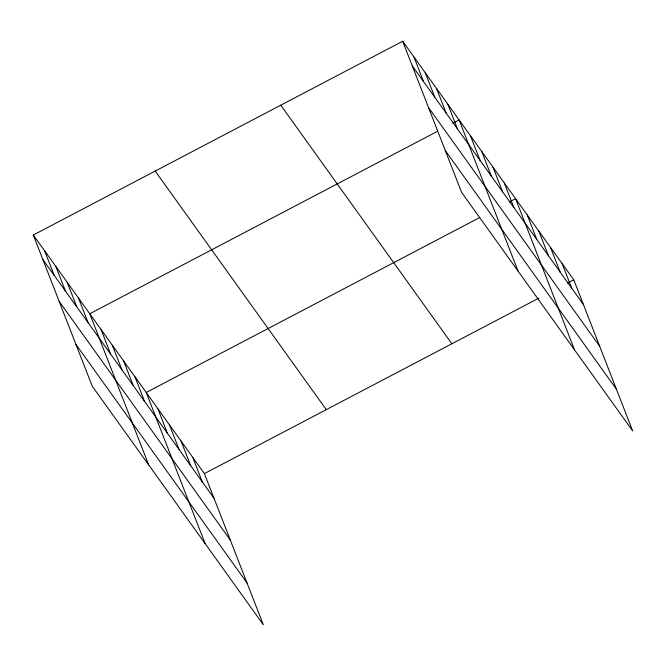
<?xml version="1.0" encoding="UTF-8"?>
<svg xmlns="http://www.w3.org/2000/svg" width="666" height="666" viewBox="0 0 666 666"><rect width="100%" height="100%" fill="white"/><g stroke="black" fill="none" stroke-linecap="round" stroke-linejoin="round"><path stroke-width="1" d="M33.3 235.023L204.395 473.601L263.328 624.758L92.233 386.18L33.3 235.023L402.672 41.242L573.767 279.82L632.7 430.977L461.605 192.399L402.672 41.242M437.62 131.26L89.76 313.753L148.693 464.91M452.855 123.268L459.132 119.972L518.065 271.129M479.745 217.516L146.22 392.482L205.153 543.639M509.323 201.998L515.592 198.709L574.525 349.858M204.395 473.601L538.811 298.16M567.49 283.117L573.767 279.82M412.262 65.859L583.358 304.429M428.546 107.617L599.641 346.187M445.321 150.641L616.416 389.219M280.777 105.195L451.873 343.764M155.195 171.079L326.29 409.648M42.899 259.632L213.994 498.21M59.174 301.39L230.27 539.968M75.949 344.422L247.044 582.991M562.129 263.594L571.728 288.203M550.499 247.377L560.089 271.986M538.861 231.152L548.459 255.761M527.231 214.927L536.821 239.535M504.304 182.959L513.894 207.567M493.007 167.216L502.605 191.825M481.718 151.465L491.308 176.074M470.421 135.722L480.02 160.331M447.843 104.229L457.434 128.838M436.546 88.486L446.145 113.095M425.258 72.736L434.848 97.344M413.961 56.993L423.559 81.602M192.765 457.375L202.356 481.984M181.127 441.15L190.726 465.759M169.489 424.933L179.087 449.542M157.859 408.708L167.449 433.316M134.932 376.74L144.522 401.348M123.635 360.989L133.233 385.597M112.346 345.246L121.945 369.855M101.057 329.495L110.648 354.112M78.471 298.01L88.062 322.619M67.174 282.259L76.773 306.868M55.886 266.517L65.476 291.125M44.589 250.766L54.187 275.374"/></g></svg>
